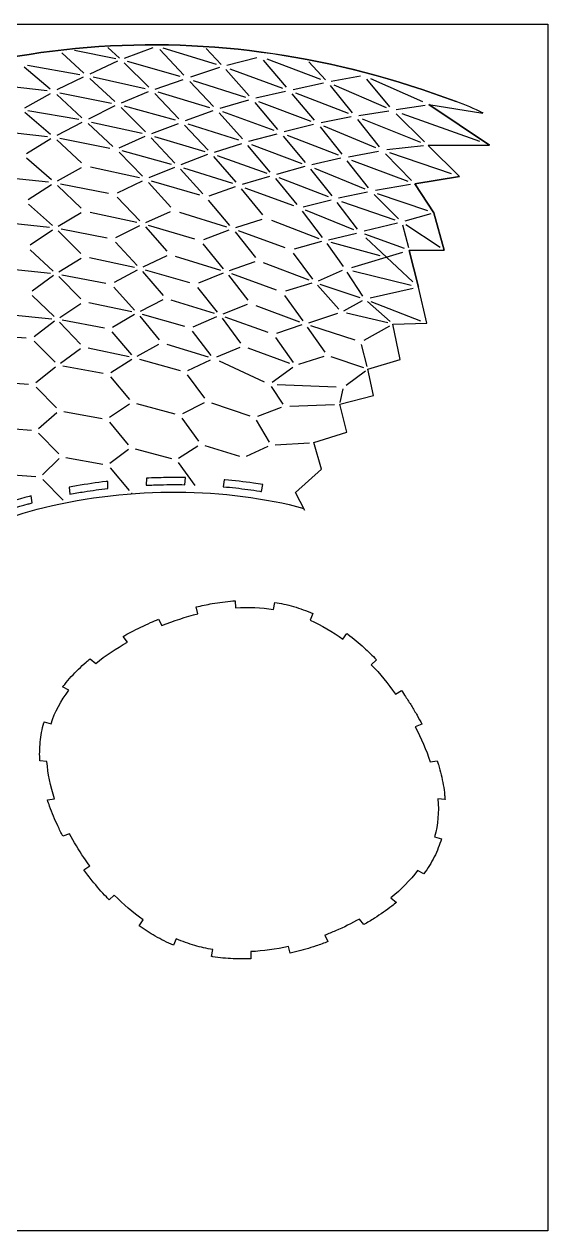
# Model space of a CAD drawing. Header units: metres. Extents: x 3654 to 4254, y 1373 to 1853.
# Drawn here: x 4045.8 to 4254, y 1373 to 1853 of the extents above; entities that cross this region are included whole.
import ezdxf

# ---------------------------------------------------------------- set-up
doc = ezdxf.new("R2010")
doc.units = ezdxf.units.M
doc.header["$MEASUREMENT"] = 0
doc.layers.add('Layer 02', color=1, linetype='Continuous', true_color=0xff0000)
doc.layers.add('Layer 05', color=5, linetype='Continuous', true_color=0x0000ff)

msp = doc.modelspace()

# ---------------------------------------------------------------- linework, layer by layer
at = {"layer": 'Layer 02'}
for p, q in [((4083.75, 1839.41, -221), (4079.07, 1843.69, -221)), ((4085.75, 1839.41, -221), (4097.06, 1843.68, -221)), ((4122.24, 1836.99, -221), (4101.12, 1843.41, -221)), ((4118.17, 1843.33, -221), (4124.14, 1836.98, -221)), ((4069.51, 1833.52, -221), (4060.81, 1841.59, -221)), ((4065.78, 1842.62, -221), (4082.27, 1839.29, -221)), ((4099.68, 1842.94, -221), (4109.26, 1832.75, -221)), ((4138.3, 1839.63, -221), (4126.38, 1836.57, -221)), ((4150.05, 1827.95, -221), (4140.93, 1838.67, -221)), ((4163.72, 1830.95, -221), (4142.45, 1839.01, -221)), ((4045.87, 1836, -221), (4056.19, 1827.28, -221)), ((4047.19, 1836.63, -221), (4068, 1832.97, -221)), ((4082.96, 1838.24, -221), (4071.97, 1833.15, -221)), ((4095.31, 1827.92, -221), (4085.56, 1837.66, -221)), ((4107.84, 1832.22, -221), (4086.95, 1838.14, -221)), ((4123.44, 1835.72, -221), (4111.9, 1831.95, -221)), ((4135.29, 1824.45, -221), (4126.04, 1834.89, -221)), ((4127.52, 1835.23, -221), (4148.56, 1827.57, -221)), ((4159.04, 1838.05, -221), (4165.57, 1830.85, -221)), ((4069.29, 1831.88, -221), (4058.79, 1826.82, -221)), ((4071.85, 1831.37, -221), (4081.85, 1822.25, -221)), ((4093.94, 1827.28, -221), (4073.19, 1831.93, -221)), ((4097.93, 1827.18, -221), (4109.06, 1831, -221)), ((4111.63, 1830.23, -221), (4121.06, 1820.24, -221)), ((4113.05, 1830.64, -221), (4133.85, 1823.98, -221)), ((4152.71, 1826.95, -221), (4164.86, 1829.61, -221)), ((4179.5, 1832.25, -221), (4167.84, 1830.2, -221)), ((4168.97, 1828.83, -221), (4189.68, 1819.88, -221)), ((4191.14, 1820.14, -221), (4182.09, 1831.13, -221)), ((4183.53, 1831.36, -221), (4204.12, 1822.21, -221)), ((4054.9, 1826.47, -221), (4034.23, 1828.77, -221)), ((4046.05, 1819.65, -221), (4056.21, 1825.46, -221)), ((4058.74, 1825.03, -221), (4068.76, 1815.74, -221)), ((4060.04, 1825.68, -221), (4080.54, 1821.62, -221)), ((4084.44, 1821.67, -221), (4095.19, 1826.14, -221)), ((4107.26, 1815.31, -221), (4097.73, 1825.44, -221)), ((4119.67, 1819.77, -221), (4099.1, 1825.93, -221)), ((4149.71, 1826.27, -221), (4137.92, 1823.49, -221)), ((4161.22, 1814.75, -221), (4152.3, 1825.3, -221)), ((4174.75, 1817.43, -221), (4153.81, 1825.59, -221)), ((4167.48, 1828.59, -221), (4176.27, 1817.77, -221)), ((4081.79, 1820.46, -221), (4071.32, 1815.24, -221)), ((4084.31, 1819.9, -221), (4093.98, 1810.22, -221)), ((4105.91, 1814.75, -221), (4085.64, 1820.4, -221)), ((4135.02, 1822.73, -221), (4123.66, 1819.41, -221)), ((4146.65, 1811.14, -221), (4137.58, 1821.81, -221)), ((4139.03, 1822.17, -221), (4159.75, 1814.41, -221)), ((4193.71, 1818.99, -221), (4205.25, 1820.83, -221)), ((4206.72, 1821.03, -221), (4206.94, 1820.78, -221)), ((4056.29, 1809.16, -221), (4046.06, 1817.84, -221)), ((4067.49, 1815.02, -221), (4047.31, 1818.49, -221)), ((4120.86, 1818.5, -221), (4109.83, 1814.54, -221)), ((4123.38, 1817.7, -221), (4132.54, 1807.32, -221)), ((4145.22, 1810.72, -221), (4124.79, 1818.08, -221)), ((4175.86, 1816.12, -221), (4163.84, 1813.73, -221)), ((4187.08, 1804.15, -221), (4178.44, 1815.05, -221)), ((4178.85, 1816.65, -221), (4190.78, 1818.53, -221)), ((4203.5, 1805.92, -221), (4180.27, 1815.25, -221)), ((4193.68, 1817.36, -221), (4204.99, 1806.15, -221)), ((4226.96, 1806.3, -221), (4196.12, 1817.38, -221)), ((4228.2, 1817.66, -221), (4228.2, 1817.93, -221)), ((4035, 1810.53, -221), (4055.06, 1808.35, -221)), ((4068.77, 1813.93, -221), (4058.81, 1808.73, -221)), ((4081.11, 1804.38, -221), (4071.25, 1813.45, -221)), ((4072.53, 1814.03, -221), (4092.67, 1809.57, -221)), ((4096.51, 1809.52, -221), (4107.12, 1813.54, -221)), ((4109.61, 1812.8, -221), (4118.9, 1802.87, -221)), ((4131.16, 1806.82, -221), (4110.97, 1813.24, -221)), ((4160.88, 1813.07, -221), (4149.23, 1810.17, -221)), ((4163.42, 1812.09, -221), (4172.12, 1801.31, -221)), ((4185.57, 1803.85, -221), (4164.92, 1812.37, -221)), ((4056.35, 1807.34, -221), (4046.68, 1801.45, -221)), ((4068.59, 1797.78, -221), (4058.79, 1806.93, -221)), ((4060.04, 1807.59, -221), (4079.87, 1803.73, -221)), ((4083.63, 1803.82, -221), (4093.9, 1808.44, -221)), ((4096.35, 1807.76, -221), (4105.64, 1797.75, -221)), ((4097.67, 1808.28, -221), (4117.58, 1802.37, -221)), ((4121.43, 1802.07, -221), (4132.32, 1805.58, -221)), ((4135.09, 1806.4, -221), (4146.37, 1809.43, -221)), ((4136.19, 1805.09, -221), (4156.25, 1797.63, -221)), ((4157.66, 1798.01, -221), (4148.88, 1808.49, -221)), ((4150.32, 1808.82, -221), (4170.66, 1800.95, -221)), ((4092.9, 1792.48, -221), (4083.52, 1802.05, -221)), ((4104.36, 1797.18, -221), (4084.79, 1802.57, -221)), ((4118.74, 1801.12, -221), (4108.13, 1797.01, -221)), ((4130.05, 1790.11, -221), (4121.17, 1800.35, -221)), ((4122.53, 1800.76, -221), (4142.26, 1793.73, -221)), ((4143.62, 1794.16, -221), (4134.79, 1804.71, -221)), ((4174.7, 1800.25, -221), (4186.66, 1802.5, -221)), ((4189.45, 1801.46, -221), (4199.84, 1790.84, -221)), ((4204.58, 1804.55, -221), (4189.98, 1802.98, -221)), ((4215.76, 1793.49, -221), (4191.22, 1801.75, -221)), ((4056.65, 1791.03, -221), (4046.71, 1799.64, -221)), ((4059.08, 1790.62, -221), (4068.62, 1795.97, -221)), ((4091.65, 1791.82, -221), (4072.24, 1796.1, -221)), ((4105.53, 1795.98, -221), (4095.35, 1791.8, -221)), ((4107.92, 1795.28, -221), (4116.89, 1785.47, -221)), ((4128.72, 1789.59, -221), (4109.24, 1795.73, -221)), ((4157.35, 1796.32, -221), (4146.13, 1793.23, -221)), ((4168.22, 1784.74, -221), (4159.81, 1795.37, -221)), ((4171.76, 1799.64, -221), (4160.2, 1797.03, -221)), ((4161.25, 1795.68, -221), (4181.21, 1787.52, -221)), ((4182.65, 1787.85, -221), (4174.25, 1798.62, -221)), ((4176, 1798.92, -221), (4198.34, 1790.56, -221)), ((4036.16, 1792.31, -221), (4055.47, 1790.22, -221)), ((4082.95, 1785.95, -221), (4092.84, 1790.69, -221)), ((4115.62, 1784.95, -221), (4096.47, 1790.58, -221)), ((4143.37, 1792.44, -221), (4132.52, 1789.23, -221)), ((4145.78, 1791.55, -221), (4154.24, 1781.21, -221)), ((4166.82, 1784.35, -221), (4147.18, 1791.9, -221)), ((4047.44, 1783.25, -221), (4056.73, 1789.21, -221)), ((4068.48, 1779.77, -221), (4059.07, 1788.82, -221)), ((4060.27, 1789.5, -221), (4079.33, 1785.82, -221)), ((4095.19, 1790.05, -221), (4104.1, 1780.21, -221)), ((4119.33, 1784.7, -221), (4129.84, 1788.37, -221)), ((4140.66, 1777.18, -221), (4132.22, 1787.53, -221)), ((4133.57, 1787.94, -221), (4152.88, 1780.81, -221)), ((4182.26, 1786.19, -221), (4170.72, 1783.72, -221)), ((4199.39, 1789.21, -221), (4185.44, 1786.8, -221)), ((4186.2, 1785.65, -221), (4206.2, 1778.82, -221)), ((4047.47, 1781.43, -221), (4057.02, 1772.9, -221)), ((4082.84, 1784.18, -221), (4091.84, 1774.73, -221)), ((4127.57, 1772.89, -221), (4119.07, 1782.98, -221)), ((4156.69, 1780.27, -221), (4167.88, 1783.06, -221)), ((4178.3, 1771.5, -221), (4170.28, 1782.09, -221)), ((4171.93, 1782.49, -221), (4193.21, 1775.18, -221)), ((4194.65, 1775.49, -221), (4184.92, 1785.28, -221)), ((4068.51, 1777.96, -221), (4059.36, 1772.51, -221)), ((4090.64, 1774.06, -221), (4071.99, 1778.13, -221)), ((4094.19, 1774.09, -221), (4103.99, 1778.43, -221)), ((4107.56, 1778.24, -221), (4126.29, 1772.36, -221)), ((4156.3, 1778.62, -221), (4164.34, 1768.16, -221)), ((4176.91, 1771.16, -221), (4157.7, 1778.95, -221)), ((4207.42, 1777.59, -221), (4197.15, 1774.64, -221)), ((4208.53, 1778.11, -221), (4208.68, 1777.98, -221)), ((4208.69, 1777.96, -221), (4208.57, 1777.96, -221)), ((4208.7, 1777.96, -221), (4212.84, 1763.06, -221)), ((4055.9, 1772.08, -221), (4037.36, 1774.06, -221)), ((4078.8, 1767.91, -221), (4060.5, 1771.4, -221)), ((4082.27, 1768.08, -221), (4091.78, 1772.94, -221)), ((4094.04, 1772.33, -221), (4102.57, 1762.63, -221)), ((4113.66, 1767.52, -221), (4095.27, 1772.88, -221)), ((4129.94, 1772.06, -221), (4140.41, 1775.46, -221)), ((4144.08, 1774.98, -221), (4162.98, 1767.76, -221)), ((4194.21, 1773.86, -221), (4180.96, 1770.59, -221)), ((4196.17, 1773.14, -221), (4198.6, 1764.13, -221)), ((4211.14, 1764.18, -221), (4197.57, 1773.15, -221)), ((4057.1, 1771.08, -221), (4048.2, 1765.04, -221)), ((4059.34, 1770.72, -221), (4068.38, 1761.76, -221)), ((4117.22, 1767.33, -221), (4127.37, 1771.15, -221)), ((4129.64, 1770.36, -221), (4137.72, 1760.18, -221)), ((4149.52, 1763.99, -221), (4130.96, 1770.78, -221)), ((4164, 1766.48, -221), (4153.19, 1763.51, -221)), ((4166.74, 1767.19, -221), (4177.91, 1769.85, -221)), ((4196.95, 1763.72, -221), (4181.27, 1769.46, -221)), ((4181.64, 1768, -221), (4200.3, 1750.56, -221)), ((4048.23, 1763.23, -221), (4057.4, 1754.77, -221)), ((4090.78, 1756.98, -221), (4082.16, 1766.31, -221)), ((4125.1, 1755.67, -221), (4116.97, 1765.61, -221)), ((4152.79, 1761.86, -221), (4160.46, 1751.58, -221)), ((4166.16, 1765.72, -221), (4172.69, 1756.63, -221)), ((4187.38, 1760.88, -221), (4167.8, 1766.19, -221)), ((4176.04, 1756.24, -221), (4196.37, 1762.25, -221)), ((4198.91, 1763, -221), (4202.63, 1748.38, -221)), ((4059.64, 1754.41, -221), (4068.41, 1759.95, -221)), ((4071.74, 1760.16, -221), (4089.63, 1756.29, -221)), ((4102.46, 1760.86, -221), (4093.04, 1756.37, -221)), ((4105.89, 1760.72, -221), (4123.86, 1755.13, -221)), ((4137.46, 1758.46, -221), (4127.37, 1754.88, -221)), ((4159.15, 1751.16, -221), (4141, 1758.04, -221)), ((4038.55, 1755.81, -221), (4056.32, 1753.95, -221)), ((4057.48, 1752.95, -221), (4048.96, 1746.84, -221)), ((4068.28, 1743.75, -221), (4059.62, 1752.61, -221)), ((4060.73, 1753.3, -221), (4078.26, 1750.01, -221)), ((4090.72, 1755.19, -221), (4081.59, 1750.22, -221)), ((4092.88, 1754.62, -221), (4101.04, 1745.05, -221)), ((4111.7, 1750.1, -221), (4094.07, 1755.18, -221)), ((4124.89, 1753.94, -221), (4115.12, 1749.96, -221)), ((4127.07, 1753.18, -221), (4134.77, 1743.17, -221)), ((4146.15, 1747.17, -221), (4128.34, 1753.63, -221)), ((4172.29, 1754.97, -221), (4162.63, 1750.82, -221)), ((4180.45, 1744.82, -221), (4174.27, 1754.3, -221)), ((4199.72, 1749.09, -221), (4176.41, 1754.78, -221)), ((4081.48, 1748.44, -221), (4089.72, 1739.23, -221)), ((4122.62, 1738.46, -221), (4114.87, 1748.24, -221)), ((4160.11, 1749.91, -221), (4149.68, 1746.76, -221)), ((4170.89, 1739.63, -221), (4162.47, 1749.11, -221)), ((4163.4, 1749.63, -221), (4179.24, 1744.3, -221)), ((4183.36, 1744.11, -221), (4200.49, 1747.91, -221)), ((4057.77, 1736.64, -221), (4048.99, 1745.03, -221)), ((4100.93, 1743.28, -221), (4091.88, 1738.66, -221)), ((4121.43, 1737.9, -221), (4104.21, 1743.2, -221)), ((4149.29, 1745.1, -221), (4156.58, 1735.01, -221)), ((4172.87, 1738.96, -221), (4180.29, 1743.12, -221)), ((4191.3, 1734.7, -221), (4182.34, 1742.64, -221)), ((4183.68, 1742.68, -221), (4203.39, 1734.99, -221)), ((4059.92, 1736.3, -221), (4068.31, 1741.94, -221)), ((4088.61, 1738.53, -221), (4071.5, 1742.19, -221)), ((4134.52, 1741.45, -221), (4124.8, 1737.7, -221)), ((4137.91, 1741.1, -221), (4155.32, 1734.56, -221)), ((4158.94, 1734.22, -221), (4170.5, 1737.97, -221)), ((4190.37, 1734.18, -221), (4173.99, 1737.97, -221)), ((4039.75, 1737.56, -221), (4056.74, 1735.81, -221)), ((4057.85, 1734.82, -221), (4049.72, 1728.64, -221)), ((4068.17, 1725.74, -221), (4059.9, 1734.5, -221)), ((4077.72, 1732.1, -221), (4060.96, 1735.2, -221)), ((4089.66, 1737.44, -221), (4080.91, 1732.35, -221)), ((4091.73, 1736.9, -221), (4099.51, 1727.48, -221)), ((4109.74, 1732.67, -221), (4092.86, 1737.48, -221)), ((4113.02, 1732.59, -221), (4122.41, 1736.72, -221)), ((4124.5, 1736.01, -221), (4131.83, 1726.16, -221)), ((4142.78, 1730.35, -221), (4125.72, 1736.47, -221)), ((4156.23, 1733.33, -221), (4146.17, 1730, -221)), ((4177.44, 1727.31, -221), (4159.71, 1733.03, -221)), ((4180.93, 1727.3, -221), (4191.14, 1732.99, -221)), ((4046.63, 1728.03, -221), (4030.02, 1729.29, -221)), ((4088.66, 1721.48, -221), (4080.8, 1730.57, -221)), ((4120.14, 1721.24, -221), (4112.77, 1730.87, -221)), ((4145.78, 1728.35, -221), (4152.7, 1718.43, -221)), ((4158.37, 1732.5, -221), (4165.39, 1722.5, -221)), ((4049.75, 1726.83, -221), (4058.14, 1718.51, -221)), ((4060.19, 1718.19, -221), (4068.2, 1723.93, -221)), ((4071.25, 1724.21, -221), (4087.6, 1720.77, -221)), ((4090.73, 1720.94, -221), (4099.4, 1725.7, -221)), ((4102.54, 1725.67, -221), (4119.01, 1720.67, -221)), ((4131.57, 1724.44, -221), (4122.23, 1720.53, -221)), ((4151.48, 1717.97, -221), (4134.82, 1724.16, -221)), ((4182.2, 1716.86, -221), (4179.94, 1725.51, -221)), ((4080.23, 1714.48, -221), (4088.6, 1719.69, -221)), ((4091.66, 1719.78, -221), (4107.78, 1715.25, -221)), ((4110.92, 1715.22, -221), (4119.94, 1719.5, -221)), ((4123.3, 1719.01, -221), (4141.16, 1710.76, -221)), ((4164.99, 1720.84, -221), (4154.83, 1717.6, -221)), ((4050.48, 1710.44, -221), (4058.22, 1716.69, -221)), ((4061.19, 1717.11, -221), (4077.19, 1714.19, -221)), ((4152.55, 1716.44, -221), (4144.41, 1710.47, -221)), ((4173.76, 1709.34, -221), (4181.51, 1715.06, -221)), ((4031.7, 1710.98, -221), (4047.53, 1709.8, -221)), ((4080.13, 1712.7, -221), (4087.71, 1703.68, -221)), ((4110.65, 1713.51, -221), (4117.52, 1704.16, -221)), ((4143.97, 1708.85, -221), (4148.62, 1701.87, -221)), ((4146.33, 1709.62, -221), (4169.85, 1708.73, -221)), ((4058.62, 1700.34, -221), (4050.52, 1708.62, -221)), ((4171.49, 1702.46, -221), (4172.65, 1707.94, -221)), ((4087.67, 1701.88, -221), (4079.77, 1696.51, -221)), ((4105.79, 1697.9, -221), (4090.56, 1702.03, -221)), ((4117.31, 1702.43, -221), (4108.76, 1697.94, -221)), ((4120.28, 1702.35, -221), (4135.49, 1697.18, -221)), ((4148.02, 1700.55, -221), (4138.57, 1696.98, -221)), ((4151.41, 1701.07, -221), (4169.13, 1701.7, -221)), ((4051.47, 1692.16, -221), (4058.73, 1698.51, -221)), ((4061.55, 1698.96, -221), (4076.87, 1696.19, -221)), ((4079.72, 1694.71, -221), (4087.2, 1685.69, -221)), ((4108.51, 1696.23, -221), (4115.06, 1687.06, -221)), ((4138.04, 1695.44, -221), (4143.25, 1686.69, -221)), ((4033.51, 1692.62, -221), (4048.66, 1691.51, -221)), ((4051.56, 1690.33, -221), (4059.56, 1682.04, -221)), ((4107.15, 1680.42, -221), (4114.91, 1685.3, -221)), ((4117.6, 1685.38, -221), (4131.35, 1681.12, -221)), ((4134.16, 1681.09, -221), (4142.82, 1685.09, -221)), ((4145.61, 1685.7, -221), (4159.27, 1686.49, -221)), ((4053.04, 1673.77, -221), (4059.72, 1680.2, -221)), ((4062.4, 1680.67, -221), (4077.14, 1677.99, -221)), ((4079.9, 1678.35, -221), (4087.22, 1683.87, -221)), ((4089.94, 1684.09, -221), (4104.38, 1680.28, -221)), ((4079.93, 1676.53, -221), (4087.5, 1667.47, -221)), ((4107.01, 1678.65, -221), (4113.65, 1669.43, -221)), ((4035.81, 1674.19, -221), (4050.38, 1673.1, -221)), ((4053.21, 1671.93, -221), (4061.27, 1663.66, -221)), ((4079.1, 1668.32, -221), (4079.02, 1671.13, -221)), ((4094.44, 1672.39, -221), (4094.36, 1669.58, -221)), ((4109.67, 1669.81, -221), (4109.9, 1672.61, -221)), ((4125.35, 1671.77, -221), (4124.97, 1669, -221)), ((4063.73, 1668.82, -221), (4063.97, 1666.01, -221)), ((4088.43, 1666.32, -221), (4088.3, 1666.21, -221)), ((4088.78, 1666.25, -221), (4088.48, 1666.33, -221)), ((4140.16, 1667.09, -221), (4140.69, 1669.84, -221)), ((4049.04, 1662.6, -221), (4048.64, 1665.39, -221)), ((4129.75, 1623.63, -221), (4129.86, 1620.83, -221)), ((4144.97, 1620.22, -221), (4145.45, 1622.98, -221)), ((4114.9, 1618.45, -221), (4114.22, 1621.17, -221)), ((4160.52, 1618.56, -221), (4159.48, 1615.96, -221)), ((4099.26, 1616.27, -221), (4100.5, 1613.75, -221)), ((4086.85, 1607.18, -221), (4085.1, 1609.41, -221)), ((4172.53, 1608.3, -221), (4174.09, 1610.63, -221)), ((4072.1, 1600.56, -221), (4074.28, 1598.73, -221)), ((4185.83, 1600.16, -221), (4183.82, 1598.21, -221)), ((4063.6, 1588.01, -221), (4061.1, 1589.34, -221)), ((4193.39, 1586.47, -221), (4195.76, 1587.96, -221)), ((4053.79, 1575.48, -221), (4056.48, 1574.71, -221)), ((4203.93, 1574.51, -221), (4201.28, 1573.54, -221)), ((4207.21, 1559.6, -221), (4210.03, 1560.01, -221)), ((4054.87, 1559.72, -221), (4052.05, 1559.91, -221)), ((4055.05, 1544.49, -221), (4057.86, 1544.9, -221)), ((4213.13, 1544.61, -221), (4210.31, 1544.79, -221)), ((4063.84, 1530.99, -221), (4061.19, 1530.01, -221)), ((4209, 1529.77, -221), (4211.69, 1529, -221)), ((4069.51, 1516.65, -221), (4071.88, 1518.15, -221)), ((4204.68, 1514.99, -221), (4202.18, 1516.32, -221)), ((4081.64, 1506.56, -221), (4079.63, 1504.61, -221)), ((4191.63, 1505.48, -221), (4193.81, 1503.65, -221)), ((4091.55, 1494.35, -221), (4093.12, 1496.68, -221)), ((4180.82, 1494.8, -221), (4179.07, 1497.02, -221)), ((4106.26, 1489.18, -221), (4105.22, 1486.58, -221)), ((4165.36, 1490.59, -221), (4166.59, 1488.06, -221)), ((4120.28, 1482.13, -221), (4120.76, 1484.89, -221)), ((4135.87, 1484.06, -221), (4135.98, 1481.26, -221)), ((4151.56, 1483.42, -221), (4150.87, 1486.14, -221))]:
    msp.add_line(p, q, dxfattribs=at)
for points in [[(4157.41, 1659.58), (4153.72, 1666.76), (4164.01, 1676), (4160.98, 1686.59), (4174.13, 1690.75), (4171.35, 1701.77), (4184.64, 1705.22), (4182.48, 1715.77), (4195.25, 1719.62), (4192.42, 1733.7), (4205.85, 1734.03), (4202.63, 1748.38), (4198.91, 1763), (4212.84, 1763.06), (4208.7, 1777.96), (4201.13, 1789.51), (4218.83, 1792.45), (4206.4, 1804.75), (4230.82, 1804.92), (4206.7, 1821.06), (4228.2, 1817.63)], [(4206.7, 1821.06), (4230.82, 1804.92)], [(4230.82, 1804.92), (4206.4, 1804.75)], [(4206.4, 1804.75), (4218.83, 1792.45)], [(4218.83, 1792.45), (4201.13, 1789.51), (4208.7, 1777.96)], [(4212.84, 1763.06), (4198.91, 1763)], [(4180.86, 1716.32), (4167.89, 1720.7)]]:
    msp.add_lwpolyline(points, dxfattribs=at)
for points, knots in [([(4228.2, 1817.63, -221), (4224.82, 1819.39, -221), (4173.04, 1839.77, -221), (4070.96, 1855.11, -221), (3922.83, 1808.81, -221), (3808.8, 1705.6, -221), (3715.33, 1591.54, -221), (3677.76, 1503.68, -221), (3666.1, 1456.9, -221)], [307.360081, 307.360081, 307.360081, 307.360081, 316.332038, 435.666292, 555.000546, 674.3348, 793.669054, 904.303272, 904.303272, 904.303272, 904.303272]), ([(3666.1, 1456.9, -221), (3677.76, 1503.68, -221), (3715.33, 1591.54, -221), (3808.8, 1705.6, -221), (3922.83, 1808.81, -221), (4070.96, 1855.11, -221), (4169.34, 1840.33, -221), (4217.57, 1822.18, -221)], [904.303272, 904.303272, 904.303272, 904.303272, 1014.937489, 1134.271743, 1253.605997, 1372.940251, 1492.274505, 1492.274505, 1492.274505, 1492.274505]), ([(4079.02, 1671.13, -221), (4078.84, 1671.11, -221), (4074.7, 1670.63, -221), (4069.59, 1669.88, -221), (4064.7, 1669, -221), (4063.73, 1668.82, -221)], [20.94061, 20.94061, 20.94061, 20.94061, 21.497905, 33.436915, 36.41143, 36.41143, 36.41143, 36.41143]), ([(4109.9, 1672.61, -221), (4107.34, 1672.66, -221), (4102.18, 1672.67, -221), (4097.03, 1672.51, -221), (4094.44, 1672.39, -221)], [20.928819, 20.928819, 20.928819, 20.928819, 28.611994, 36.399643, 36.399643, 36.399643, 36.399643]), ([(4140.69, 1669.84, -221), (4139.44, 1670.04, -221), (4134.42, 1670.82, -221), (4129.3, 1671.42, -221), (4125.43, 1671.77, -221), (4125.35, 1671.77, -221)], [20.920104, 20.920104, 20.920104, 20.920104, 24.737188, 36.152945, 36.390919, 36.390919, 36.390919, 36.390919]), ([(3833.08, 1409.83, -221), (3837.26, 1434.16, -221), (3856.23, 1490.04, -221), (3905.48, 1561.54, -221), (3969.27, 1624.48, -221), (4054.53, 1669.66, -221), (4126.35, 1668.68, -221), (4156.99, 1660.4, -221)], [17.340972, 17.340972, 17.340972, 17.340972, 119.334254, 238.668508, 358.002762, 477.337016, 613.151001, 613.151001, 613.151001, 613.151001]), ([(4063.97, 1666.01, -221), (4065.85, 1666.37, -221), (4070.88, 1667.25, -221), (4075.94, 1667.95, -221), (4079.1, 1668.32, -221)], [2.814473, 2.814473, 2.814473, 2.814473, 8.576089, 18.130137, 18.130137, 18.130137, 18.130137]), ([(4094.36, 1669.58, -221), (4096.26, 1669.67, -221), (4101.36, 1669.86, -221), (4106.47, 1669.87, -221), (4109.67, 1669.81, -221)], [2.807691, 2.807691, 2.807691, 2.807691, 8.499789, 18.123358, 18.123358, 18.123358, 18.123358]), ([(4124.97, 1669, -221), (4126.62, 1668.85, -221), (4131.48, 1668.36, -221), (4136.54, 1667.68, -221), (4139.94, 1667.12, -221), (4140.16, 1667.09, -221)], [2.803239, 2.803239, 2.803239, 2.803239, 7.787452, 17.457747, 18.118908, 18.118908, 18.118908, 18.118908]), ([(4048.64, 1665.39, -221), (4048.37, 1665.32, -221), (4043.39, 1663.98, -221), (4038.46, 1662.44, -221), (4033.86, 1660.83, -221)], [-319.393775, -319.393775, -319.393775, -319.393775, -318.540298, -303.922937, -303.922937, -303.922937, -303.922937]), ([(4034.41, 1658.06, -221), (4038.68, 1659.56, -221), (4043.55, 1661.1, -221), (4048.48, 1662.45, -221), (4049.04, 1662.6, -221)], [-337.530203, -337.530203, -337.530203, -337.530203, -323.961288, -322.214542, -322.214542, -322.214542, -322.214542]), ([(4114.22, 1621.17, -221), (4116.31, 1621.68, -221), (4121.14, 1622.71, -221), (4126.35, 1623.39, -221), (4129.44, 1623.61, -221), (4129.75, 1623.63, -221)], [913.616036, 913.616036, 913.616036, 913.616036, 920.0931, 928.417972, 929.364659, 929.364659, 929.364659, 929.364659]), ([(4145.45, 1622.98, -221), (4146.65, 1622.79, -221), (4149.17, 1622.32, -221), (4152.95, 1621.37, -221), (4156.78, 1620.11, -221), (4159.28, 1619.11, -221), (4160.52, 1618.57, -221), (4160.52, 1618.56, -221)], [955.284942, 955.284942, 955.284942, 955.284942, 958.930954, 962.958507, 966.98532, 971.01451, 971.033427, 971.033427, 971.033427, 971.033427]), ([(4085.1, 1609.41, -221), (4086.14, 1610.01, -221), (4088.47, 1611.29, -221), (4092.13, 1613.14, -221), (4095.81, 1614.83, -221), (4098.2, 1615.84, -221), (4099.26, 1616.27, -221)], [873.235713, 873.235713, 873.235713, 873.235713, 876.840352, 881.195744, 885.544112, 888.984257, 888.984257, 888.984257, 888.984257]), ([(4174.09, 1610.63, -221), (4174.23, 1610.53, -221), (4176.59, 1608.77, -221), (4180.63, 1605.41, -221), (4184.25, 1601.84, -221), (4185.83, 1600.16, -221)], [996.968693, 996.968693, 996.968693, 996.968693, 997.490891, 1005.801383, 1012.717311, 1012.717311, 1012.717311, 1012.717311]), ([(4061.1, 1589.34, -221), (4061.36, 1589.69, -221), (4062.46, 1591.11, -221), (4064.52, 1593.51, -221), (4067.39, 1596.44, -221), (4069.95, 1598.77, -221), (4071.55, 1600.11, -221), (4072.1, 1600.56, -221)], [832.732466, 832.732466, 832.732466, 832.732466, 834.058253, 838.108182, 842.214422, 846.376481, 848.48105, 848.48105, 848.48105, 848.48105]), ([(4195.76, 1587.96, -221), (4196.33, 1587.15, -221), (4197.7, 1585.14, -221), (4199.8, 1581.86, -221), (4201.97, 1578.19, -221), (4203.31, 1575.72, -221), (4203.93, 1574.51, -221)], [1037.364547, 1037.364547, 1037.364547, 1037.364547, 1040.328574, 1044.674227, 1049.028219, 1053.113102, 1053.113102, 1053.113102, 1053.113102]), ([(4052.05, 1559.91, -221), (4051.98, 1561.12, -221), (4051.92, 1563.63, -221), (4052.13, 1567.44, -221), (4052.68, 1571.3, -221), (4053.33, 1573.97, -221), (4053.75, 1575.34, -221), (4053.79, 1575.48, -221)], [789.802979, 789.802979, 789.802979, 789.802979, 793.419216, 797.338062, 801.235312, 805.128849, 805.551642, 805.551642, 805.551642, 805.551642]), ([(4210.03, 1560.01, -221), (4210.19, 1559.49, -221), (4210.76, 1557.64, -221), (4211.62, 1554.44, -221), (4212.46, 1550.42, -221), (4212.92, 1547.13, -221), (4213.09, 1545.19, -221), (4213.13, 1544.61, -221)], [1077.861457, 1077.861457, 1077.861457, 1077.861457, 1079.498588, 1083.666592, 1087.779471, 1091.836447, 1093.610009, 1093.610009, 1093.610009, 1093.610009]), ([(4061.19, 1530.01, -221), (4060.49, 1531.34, -221), (4058.56, 1535.22, -221), (4056.53, 1540.07, -221), (4055.33, 1543.62, -221), (4055.05, 1544.49, -221)], [1366.982025, 1366.982025, 1366.982025, 1366.982025, 1371.489092, 1379.971958, 1382.73062, 1382.73062, 1382.73062, 1382.73062]), ([(4071.88, 1518.15, -221), (4071.09, 1519.24, -221), (4068.2, 1523.38, -221), (4065.57, 1527.73, -221), (4063.84, 1530.99, -221)], [1345.23963, 1345.23963, 1345.23963, 1345.23963, 1350.320566, 1364.156488, 1364.156488, 1364.156488, 1364.156488]), ([(4211.69, 1529, -221), (4211.33, 1527.75, -221), (4210.5, 1525.29, -221), (4208.9, 1521.73, -221), (4206.96, 1518.28, -221), (4205.48, 1516.08, -221), (4204.68, 1514.99, -221)], [1120.77043, 1120.77043, 1120.77043, 1120.77043, 1124.665412, 1128.562088, 1132.478331, 1136.519053, 1136.519053, 1136.519053, 1136.519053]), ([(4079.63, 1504.61, -221), (4079.25, 1505.01, -221), (4076.89, 1507.45, -221), (4073.44, 1511.42, -221), (4070.6, 1515.15, -221), (4069.51, 1516.65, -221)], [1326.684865, 1326.684865, 1326.684865, 1326.684865, 1328.350095, 1336.869241, 1342.433483, 1342.433483, 1342.433483, 1342.433483]), ([(4193.81, 1503.65, -221), (4193.22, 1503.17, -221), (4190.42, 1500.92, -221), (4186.11, 1497.92, -221), (4182.26, 1495.61, -221), (4180.82, 1494.8, -221)], [1162.614142, 1162.614142, 1162.614142, 1162.614142, 1164.906697, 1173.369699, 1178.362794, 1178.362794, 1178.362794, 1178.362794]), ([(4105.22, 1486.58, -221), (4105.21, 1486.58, -221), (4102.71, 1487.66, -221), (4098.02, 1490.03, -221), (4093.61, 1492.88, -221), (4091.55, 1494.35, -221)], [1285.712323, 1285.712323, 1285.712323, 1285.712323, 1285.72782, 1293.886064, 1301.460971, 1301.460971, 1301.460971, 1301.460971]), ([(4179.07, 1497.02, -221), (4176.01, 1495.32, -221), (4171.46, 1493.07, -221), (4166.79, 1491.14, -221), (4165.36, 1490.59, -221)], [1181.195611, 1181.195611, 1181.195611, 1181.195611, 1194.362469, 1200.138342, 1200.138342, 1200.138342, 1200.138342]), ([(4120.76, 1484.89, -221), (4118.35, 1485.3, -221), (4113.41, 1486.41, -221), (4108.66, 1488.14, -221), (4106.26, 1489.18, -221)], [1262.462159, 1262.462159, 1262.462159, 1262.462159, 1272.343908, 1282.911289, 1282.911289, 1282.911289, 1282.911289]), ([(4166.59, 1488.06, -221), (4165.03, 1487.45, -221), (4160.78, 1485.9, -221), (4155.74, 1484.41, -221), (4152.27, 1483.58, -221), (4151.56, 1483.42, -221)], [1202.948441, 1202.948441, 1202.948441, 1202.948441, 1207.995636, 1216.518653, 1218.697038, 1218.697038, 1218.697038, 1218.697038]), ([(4135.98, 1481.26, -221), (4133.62, 1481.15, -221), (4128.53, 1481.13, -221), (4123.29, 1481.64, -221), (4120.45, 1482.11, -221), (4120.28, 1482.13, -221)], [1243.913432, 1243.913432, 1243.913432, 1243.913432, 1251.005599, 1259.172105, 1259.662089, 1259.662089, 1259.662089, 1259.662089])]:
    msp.add_open_spline(points, degree=3, knots=knots, dxfattribs=at)
for points in [[(4100.5, 1613.75, -221), (4105.24, 1615.67, -221), (4110.06, 1617.26, -221), (4114.9, 1618.45, -221)], [(4129.86, 1620.83, -221), (4134.98, 1621.17, -221), (4140.05, 1620.99, -221), (4144.97, 1620.22, -221)], [(4159.48, 1615.96, -221), (4164.04, 1613.95, -221), (4168.4, 1611.36, -221), (4172.53, 1608.3, -221)], [(4074.28, 1598.73, -221), (4078.13, 1601.83, -221), (4082.38, 1604.65, -221), (4086.85, 1607.18, -221)], [(4183.82, 1598.21, -221), (4187.25, 1594.59, -221), (4190.44, 1590.65, -221), (4193.39, 1586.47, -221)], [(4056.48, 1574.71, -221), (4057.96, 1579.44, -221), (4060.41, 1583.88, -221), (4063.6, 1588.01, -221)], [(4201.28, 1573.54, -221), (4203.66, 1568.98, -221), (4205.68, 1564.3, -221), (4207.21, 1559.6, -221)], [(4057.86, 1544.9, -221), (4056.24, 1549.86, -221), (4055.19, 1554.85, -221), (4054.87, 1559.72, -221)], [(4210.31, 1544.79, -221), (4210.73, 1539.6, -221), (4210.35, 1534.53, -221), (4209, 1529.77, -221)], [(4202.18, 1516.32, -221), (4199.26, 1512.4, -221), (4195.67, 1508.78, -221), (4191.63, 1505.48, -221)], [(4093.12, 1496.68, -221), (4089.06, 1499.58, -221), (4085.23, 1502.9, -221), (4081.64, 1506.56, -221)], [(4150.87, 1486.14, -221), (4145.88, 1485.01, -221), (4140.85, 1484.3, -221), (4135.87, 1484.06, -221)]]:
    msp.add_open_spline(points, degree=3, dxfattribs=at)
at = {"layer": 'Layer 05'}
msp.add_lwpolyline([(3654, 1853), (4254, 1853), (4254, 1373), (3654, 1373)], close=True, dxfattribs=at)

doc.saveas('drawing.dxf')
